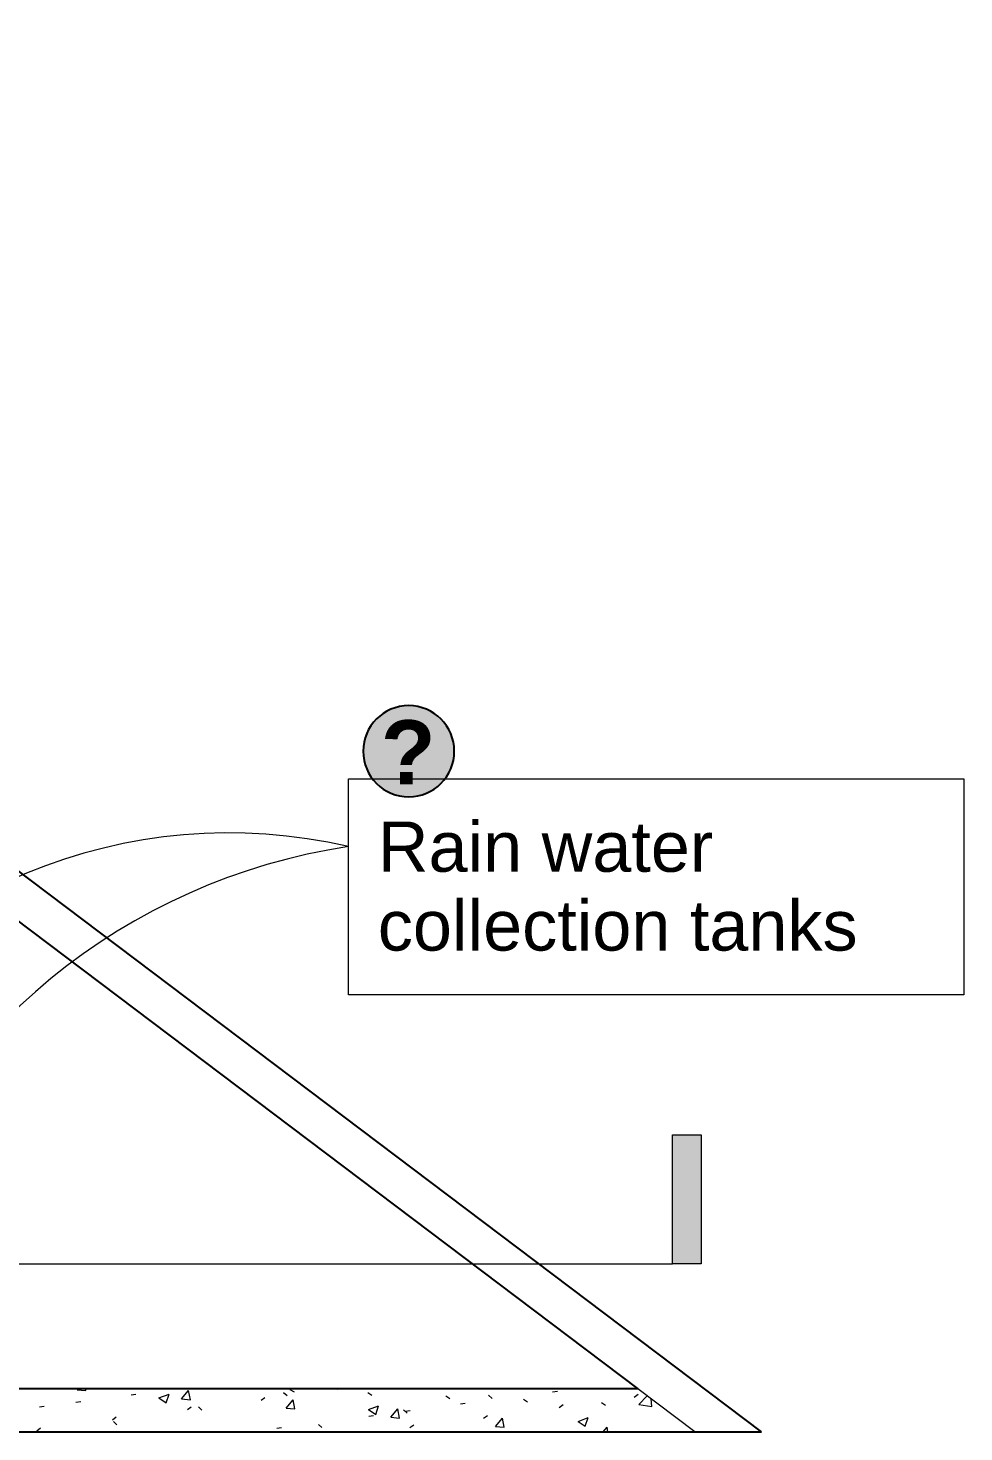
# Model space of a CAD drawing. Header units: millimetres. Extents: x -14653 to 23951, y -19588 to 11008.
# Drawn here: x 17431 to 23951, y -3352 to 6426 of the extents above; entities that cross this region are included whole.
import ezdxf

# ---------------------------------------------------------------- set-up
doc = ezdxf.new("R2010")
doc.units = ezdxf.units.MM
for name, color, linetype, lineweight in [('A-ANNO-NOTE', 131, 'Continuous', 9), ('A-WALL', 113, 'Continuous', 9), ('A-WALL-PATT', 111, 'Continuous', 25), ('G-ANNO-SYMB', 111, 'Continuous', 9), ('G-ANNO-TEXT', 231, 'Continuous', 9), ('S-FNDN', 32, 'Continuous', 9)]:
    doc.layers.add(name, color=color, linetype=linetype, lineweight=lineweight)
doc.styles.add('Arial_5', font='arial.ttf', dxfattribs={"height": 350})
doc.styles.add('Arial_B', font='arialbd.ttf', dxfattribs={"height": 4.464844})

# ---------------------------------------------------------------- blocks, each defined once
blk = doc.blocks.new('Section - M_Section Tail - Filled-28045-Level 1')
at = {"layer": 'G-ANNO-SYMB'}
blk.add_hatch(color=256, dxfattribs=at).paths.add_polyline_path([(0, 9), (0, 0), (-2, 0), (-2, 9)], flags=0)
for p, q in [((0, 9), (-2, 9)), ((-2, 9), (-2, 0)), ((0, 0), (0, 9)), ((-2, 0), (0, 0))]:
    blk.add_line(p, q, dxfattribs=at)
blk = doc.blocks.new('Help Button - Select for Help Link-961908-Level 1')
at = {"layer": 'A-ANNO-NOTE'}
h = blk.add_hatch(color=256, dxfattribs=at)
edge = h.paths.add_edge_path(flags=0)
edge.add_arc((0, 0), 3.175, 0, 180)
edge.add_arc((0, 0), 3.175, 180, 360)
at = {"layer": 'A-ANNO-NOTE', "lineweight": 25}
for start, end in [(360, 180), (180, 360)]:
    blk.add_arc((0, 0), 3.175, start, end, dxfattribs=at)
at = {"layer": 'A-ANNO-NOTE', "insert": (-1.939, 2.156), "char_height": 4.46484, "width": 4.56962, "attachment_point": 1, "style": 'Arial_B'}
blk.add_mtext('\\fArial|b1|i0|c134|p34|;?', dxfattribs=at)

msp = doc.modelspace()

# ---------------------------------------------------------------- hatches: boundary and pattern name
at = {"layer": 'A-WALL-PATT', "lineweight": 9}
h = msp.add_hatch(dxfattribs=at)
h.set_pattern_fill('FP_4', color=256, style=0, pattern_type=2)
h.set_pattern_definition([(50, (0, 0), (728.737, -63.756), [76.2, -838.2]), (355, (0, 0), (-140.972, 764.228), [60.96, -670.56]), (100.451, (60.7, -5.3), (587.77, 700.467), [64.76, -712.36]), (46.184, (0, 203.2), (1084.316, -168.17), [114.3, -1257.3]), (96.636, (90.4, 189.2), (949.61, 989.71), [97.14, -1068.54]), (351.184, (0, 203.2), (949.62, 989.7), [91.44, -1005.84]), (21, (101.6, 152.4), (606.458, -409.06), [76.2, -838.2]), (326, (101.6, 152.4), (247.208, 736.753), [60.96, -670.56]), (71.451, (152.14, 118.3), (853.668, 327.685), [64.76, -712.36]), (37.5, (0, 0), (12.3547, 338.22), [33.528, -628.904, 33.528, -647.192, -673.1]), (37.5, (0, 0), (12.3547, 338.22), [-1343.152, 33.528, -639.572]), (7.5, (0, 0), (267.279, 400.722), [33.528, -354.584, 33.528, -613.664, -256.54]), (7.5, (0, 0), (267.279, 400.722), [-1035.304, 33.528, -223.012]), (327.5, (-226.57, 0), (542.3633, -22.9153), [33.528, -220.472, 33.528, -758.952, -1051.56]), (327.5, (-226.57, 0), (542.3633, -22.9153), [-1046.48, 33.528, -1018.032]), (317.5, (-328.17, 0), (592.517, 101.707), [33.528, -296.672, 33.528, -492.76, -746.76]), (317.5, (-328.17, 0), (592.517, 101.707), [-856.488, 33.528, -713.232])])
h.paths.add_polyline_path([(21678.3, -3351.6), (22075.8, -3351.6), (21678.3, -3051.6), (13216.9, -3051.6), (13216.9, -3351.6), (13941, -3351.6)], flags=0)

# ---------------------------------------------------------------- linework, layer by layer
at = {"layer": 'A-WALL', "lineweight": 25}
for p, q in [((22540.6, -3351.6), (9584.8, 6426.5)), ((9491, 6146.5), (21678.3, -3051.6)), ((22075.8, -3351.6), (22540.6, -3351.6))]:
    msp.add_line(p, q, dxfattribs=at)
at = {"layer": 'A-WALL'}
msp.add_line((22075.8, -3351.6), (21678.3, -3051.6), dxfattribs=at)
at = {"layer": 'G-ANNO-SYMB'}
msp.add_line((-9044.5, -2181.6), (21920.3, -2181.6), dxfattribs=at)
at = {"layer": 'G-ANNO-TEXT', "color": 7, "flags": 128}
msp.add_lwpolyline([(19664.3, 1196.3), (23950.6, 1196.3), (23950.6, -308.1), (19664.3, -308.1)], close=True, dxfattribs=at)
at = {"layer": 'G-ANNO-TEXT', "color": 7}
for centre, radius, start, end in [((18830.1, -2860.5), 3681.2, 76.90198, 148.12641), ((20292, -3491.3), 4262.7, 98.46781, 160.19311)]:
    msp.add_arc(centre, radius, start, end, dxfattribs=at)
at = {"layer": 'S-FNDN', "lineweight": 25}
for p, q in [((21678.3, -3051.6), (13263.9, -3051.6)), ((13263.9, -3351.6), (22075.8, -3351.6))]:
    msp.add_line(p, q, dxfattribs=at)

# ---------------------------------------------------------------- block references
at = {"layer": 'A-ANNO-NOTE', "xscale": 100, "yscale": 100, "zscale": 100}
msp.add_blockref('Help Button - Select for Help Link-961908-Level 1', (20082.8, 1389.6), dxfattribs=at)
at = {"layer": 'G-ANNO-SYMB', "extrusion": (0, 0, -1), "xscale": 99.99999999999991, "yscale": 99.99999999999991, "zscale": 99.99999999999991}
msp.add_blockref('Section - M_Section Tail - Filled-28045-Level 1', (-21920.3, -2181.6), dxfattribs=at)

# ---------------------------------------------------------------- texts
at = {"layer": 'G-ANNO-TEXT', "color": 7, "char_height": 350, "attachment_point": 1, "style": 'Arial_5'}
for s, insert, width in [('Rain water ', (19867.5, 899.9), 3046.412), ('collection tanks', (19867.5, 350.9), 4152.741)]:
    msp.add_mtext(s, dxfattribs=dict(at, insert=insert, width=width))

doc.saveas('drawing.dxf')
